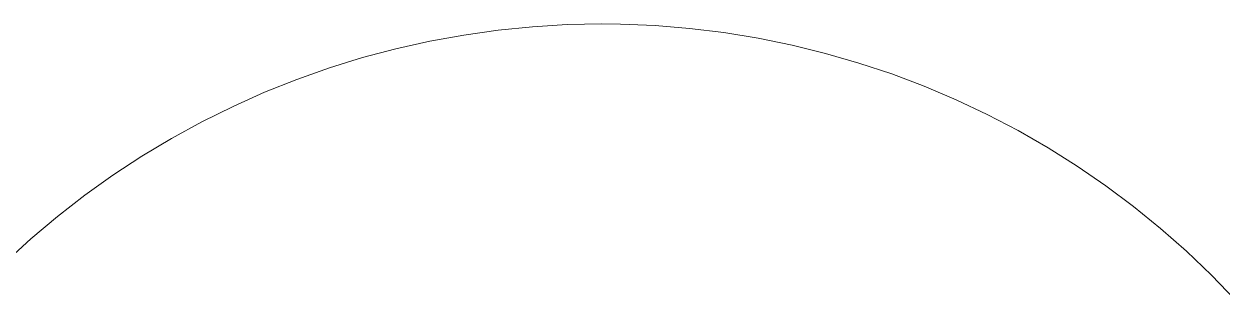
# Model space of a CAD drawing. Header units: millimetres. Extents: x 79795 to 317870, y -36033 to 97293.
# Drawn here: x 159550 to 160103, y 17705 to 17832 of the extents above; entities that cross this region are included whole.
import ezdxf

# ---------------------------------------------------------------- set-up
doc = ezdxf.new("R2010")
doc.units = ezdxf.units.MM
doc.header["$MEASUREMENT"] = 0
doc.layers.add('I-FURN', color=8, linetype='CONTINUOUS', lineweight=9)

msp = doc.modelspace()

# ---------------------------------------------------------------- linework, layer by layer
at = {"layer": 'I-FURN'}
for p, q in [((159784.78, 17830.91), (159768.86, 17829.31)), ((159800.75, 17831.87), (159784.78, 17830.91)), ((159816.74, 17832.19), (159800.75, 17831.87)), ((159825.38, 17832.09), (159816.74, 17832.19)), ((159841.36, 17831.43), (159825.38, 17832.09)), ((159857.31, 17830.12), (159841.36, 17831.43)), ((159753.02, 17827.08), (159737.27, 17824.21)), ((159768.86, 17829.31), (159753.02, 17827.08)), ((159873.19, 17828.18), (159857.31, 17830.12)), ((159888.98, 17825.61), (159873.19, 17828.18)), ((159904.66, 17822.4), (159888.98, 17825.61)), ((159721.66, 17820.72), (159706.2, 17816.61)), ((159737.27, 17824.21), (159721.66, 17820.72)), ((159920.19, 17818.58), (159904.66, 17822.4)), ((159706.2, 17816.61), (159690.92, 17811.88)), ((159935.56, 17814.13), (159920.19, 17818.58)), ((159950.74, 17809.07), (159935.56, 17814.13)), ((159690.92, 17811.88), (159675.83, 17806.54)), ((159965.7, 17803.41), (159950.74, 17809.07)), ((159675.83, 17806.54), (159660.98, 17800.61)), ((159980.43, 17797.16), (159965.7, 17803.41)), ((159660.98, 17800.61), (159646.37, 17794.09)), ((159646.37, 17794.09), (159632.03, 17786.98)), ((159994.89, 17790.32), (159980.43, 17797.16)), ((159632.03, 17786.98), (159617.99, 17779.31)), ((160009.07, 17782.91), (159994.89, 17790.32)), ((160022.94, 17774.94), (160009.07, 17782.91)), ((159617.99, 17779.31), (159604.27, 17771.09)), ((159604.27, 17771.09), (159590.89, 17762.32)), ((160036.48, 17766.42), (160022.94, 17774.94)), ((160049.67, 17757.37), (160036.48, 17766.42)), ((159590.89, 17762.32), (159577.86, 17753.02)), ((160062.49, 17747.79), (160049.67, 17757.37)), ((159577.86, 17753.02), (159565.23, 17743.21)), ((160074.92, 17737.71), (160062.49, 17747.79)), ((159565.23, 17743.21), (159552.99, 17732.91)), ((160086.93, 17727.14), (160074.92, 17737.71)), ((159552.99, 17732.91), (159541.17, 17722.12)), ((160098.51, 17716.1), (160086.93, 17727.14)), ((160109.63, 17704.61), (160098.51, 17716.1))]:
    msp.add_line(p, q, dxfattribs=at)

doc.saveas('drawing.dxf')
